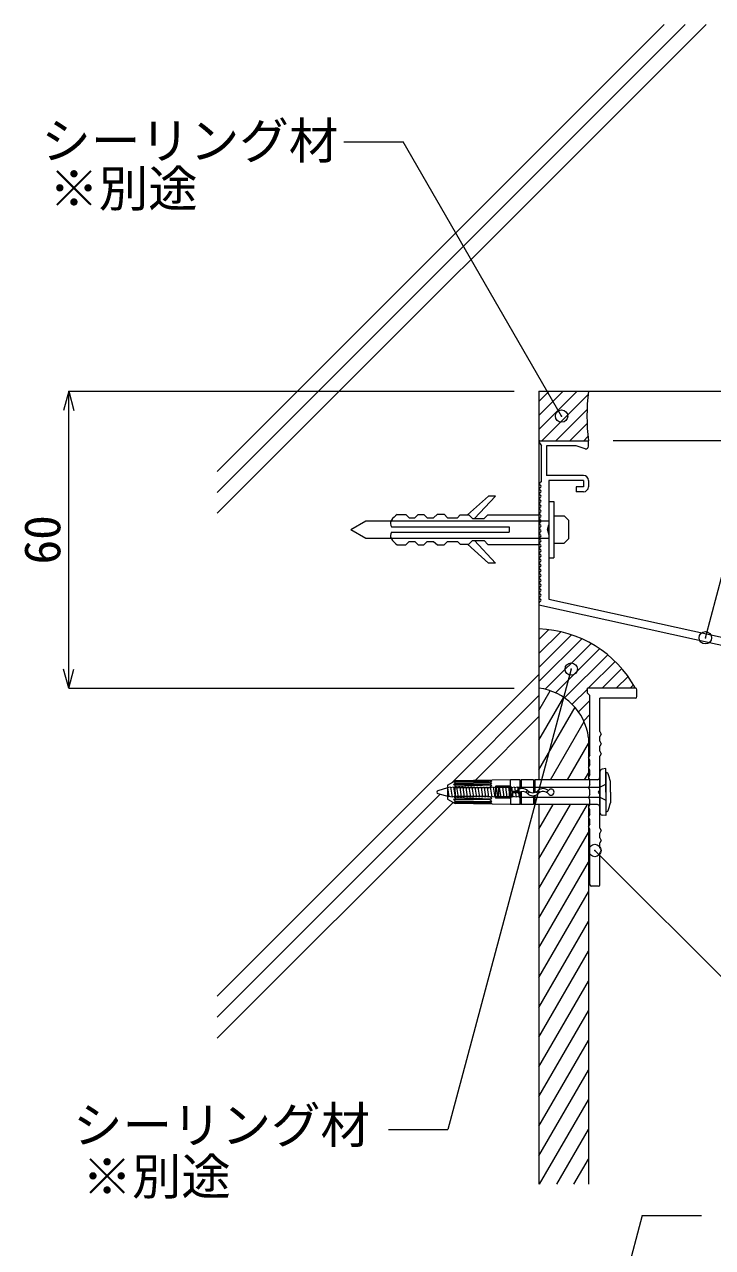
# Model space of a CAD drawing. Units: millimetres at full size, sheet at 1:5; details may follow other scales. Extents: x -675 to 675, y -471 to 460.
# Drawn here: x 157.1 to 296.1, y 78.2 to 325.4 of the extents above; entities that cross this region are included whole.
import ezdxf
from ezdxf.enums import TextEntityAlignment as Align

# ---------------------------------------------------------------- set-up
doc = ezdxf.new("R2010")
doc.units = ezdxf.units.MM
doc.header["$LTSCALE"] = 5
doc.header["$PDMODE"] = 32
doc.header["$PDSIZE"] = 2.5
doc.layers.add('1-0_芯・寸法線', color=7, linetype='Continuous', lineweight=18)
doc.styles.add('ＭＳ ゴシック', font='')
doc.styles.get('ＭＳ ゴシック').set_extended_font_data('MS Gothic')

msp = doc.modelspace()

# ---------------------------------------------------------------- linework, layer by layer
at = {"layer": '1-0_芯・寸法線'}
for p, q in [((196.04, 226.566), (294.829, 325.355)), ((196.04, 230.808), (290.587, 325.355)), ((196.04, 235.051), (286.344, 325.355)), ((221.615, 301.649), (233.615, 301.649)), ((265.615, 246.222), (233.615, 301.649)), ((166.04, 251.222), (165.005, 247.359)), ((166.04, 251.222), (167.075, 247.359)), ((166.04, 251.222), (256.04, 251.222)), ((166.04, 191.222), (166.04, 251.222)), ((261.04, 251.222), (301.076, 251.222)), ((261.04, 243.483), (268.78, 251.222)), ((261.04, 246.311), (265.951, 251.222)), ((261.04, 249.139), (263.123, 251.222)), ((261.04, 251.222), (261.04, 172.722)), ((261.608, 241.222), (270.967, 250.581)), ((264.437, 241.222), (270.76, 247.546)), ((267.265, 241.222), (270.766, 244.723)), ((261.04, 241.033), (261.54, 240.222)), ((261.24, 241.222), (271.04, 241.222)), ((261.54, 233.098), (261.54, 240.222)), ((262.54, 240.222), (262.54, 234.222)), ((268.54, 240.222), (262.54, 240.222)), ((270.387, 239.631), (268.54, 240.222)), ((270.093, 241.222), (270.945, 242.075)), ((271.04, 241.222), (271.04, 241.222)), ((271.04, 240.107), (271.04, 241.222)), ((431.478, 241.222), (276.04, 241.222)), ((261.481, 232.957), (261.181, 232.656)), ((261.181, 232.374), (261.398, 232.156)), ((270.04, 234.222), (262.54, 234.222)), ((263.04, 233.222), (263.04, 224.223)), ((270.04, 233.222), (263.04, 233.222)), ((271.04, 233.222), (271.04, 231.922)), ((261.398, 231.874), (261.181, 231.656)), ((261.181, 231.374), (261.398, 231.156)), ((261.398, 230.874), (261.181, 230.656)), ((261.181, 230.374), (261.398, 230.156)), ((261.398, 229.874), (261.181, 229.656)), ((270.04, 230.922), (268.54, 230.922)), ((261.181, 229.374), (261.398, 229.156)), ((261.398, 228.874), (261.181, 228.656)), ((261.181, 228.374), (261.398, 228.156)), ((261.398, 227.874), (261.181, 227.656)), ((263.04, 228.961), (263.04, 217.599)), ((263.04, 228.961), (264.017, 228.961)), ((264.017, 228.961), (264.017, 217.599)), ((236.612, 226.351), (237.799, 226.351)), ((240.519, 226.376), (241.871, 226.376)), ((250.707, 226.28), (261.04, 226.28)), ((261.04, 226.28), (261.04, 220.28)), ((261.181, 227.374), (261.398, 227.156)), ((261.398, 226.874), (261.181, 226.656)), ((261.181, 226.374), (261.398, 226.156)), ((261.398, 225.874), (261.181, 225.656)), ((261.181, 225.374), (261.398, 225.156)), ((267.016, 225.163), (267.016, 221.397)), ((231.268, 223.818), (255.034, 223.818)), ((231.268, 222.742), (255.034, 222.742)), ((255.034, 223.818), (255.034, 222.742)), ((261.398, 224.874), (261.181, 224.656)), ((261.181, 224.374), (261.398, 224.156)), ((261.398, 223.874), (261.181, 223.656)), ((261.181, 223.374), (261.398, 223.156)), ((261.398, 222.874), (261.181, 222.656)), ((262.757, 223.28), (263.04, 224.223)), ((236.612, 220.209), (237.799, 220.209)), ((240.519, 220.184), (241.871, 220.184)), ((250.707, 220.28), (261.04, 220.28)), ((261.181, 222.374), (261.398, 222.156)), ((261.398, 221.874), (261.181, 221.656)), ((261.181, 221.374), (261.398, 221.156)), ((261.398, 220.874), (261.181, 220.656)), ((261.181, 220.374), (261.398, 220.156)), ((261.398, 219.874), (261.181, 219.656)), ((261.181, 219.374), (261.398, 219.156)), ((261.398, 218.874), (261.181, 218.656)), ((261.181, 218.374), (261.398, 218.156)), ((261.398, 217.874), (261.181, 217.656)), ((263.04, 217.599), (264.017, 217.599)), ((294.659, 201.423), (299.267, 218.62)), ((261.181, 217.374), (261.398, 217.156)), ((261.398, 216.874), (261.181, 216.656)), ((261.181, 216.374), (261.398, 216.156)), ((261.398, 215.874), (261.181, 215.656)), ((261.181, 215.374), (261.398, 215.156)), ((261.398, 214.874), (261.181, 214.656)), ((261.181, 214.374), (261.398, 214.156)), ((261.398, 213.874), (261.181, 213.656)), ((261.181, 213.374), (261.398, 213.156)), ((261.398, 212.874), (261.181, 212.656)), ((261.181, 212.374), (261.398, 212.156)), ((261.398, 211.874), (261.181, 211.656)), ((261.181, 211.374), (261.398, 211.156)), ((261.398, 210.874), (261.181, 210.656)), ((261.181, 210.374), (261.398, 210.156)), ((261.039, 208.515), (261.039, 208.515)), ((261.04, 208.432), (261.04, 208.015)), ((307.255, 197.821), (261.04, 208.015)), ((261.098, 208.574), (261.398, 208.874)), ((261.398, 209.874), (261.181, 209.656)), ((261.181, 209.374), (261.398, 209.156)), ((263.04, 209.222), (331.04, 194.222)), ((261.04, 201.056), (263.045, 203.061)), ((261.04, 198.228), (265.446, 202.634)), ((261.04, 195.399), (267.647, 202.007)), ((261.04, 192.571), (269.679, 201.21)), ((262.302, 191.004), (271.561, 200.263)), ((264.416, 190.29), (273.306, 199.18)), ((266.222, 189.267), (274.923, 197.969)), ((271.005, 191.222), (276.416, 196.633)), ((166.04, 191.222), (165.005, 195.086)), ((166.04, 191.222), (167.075, 195.086)), ((196.04, 128.985), (261.04, 193.985)), ((267.564, 195.1), (242.638, 102.072)), ((273.834, 191.222), (277.788, 195.176)), ((276.662, 191.222), (279.036, 193.597)), ((166.04, 191.222), (256.04, 191.222)), ((261.04, 186.737), (263.335, 190.713)), ((267.764, 187.982), (270.842, 191.059)), ((280.542, 191.222), (270.842, 191.222)), ((270.842, 190.222), (270.842, 191.222)), ((279.49, 191.222), (280.158, 191.89)), ((280.842, 189.522), (280.842, 190.922)), ((243.435, 172.138), (261.04, 189.742)), ((261.04, 180.737), (266.037, 189.393)), ((269.056, 186.445), (271.342, 188.731)), ((270.842, 190.222), (271.342, 189.722)), ((271.342, 177.723), (271.342, 189.722)), ((280.542, 189.222), (273.336, 189.222)), ((273.336, 182.473), (273.336, 189.222)), ((248.135, 172.595), (261.04, 185.5)), ((261.04, 174.737), (268.334, 187.371)), ((270.086, 184.646), (271.342, 185.902)), ((263.341, 172.722), (270.147, 184.511)), ((270.808, 182.54), (270.842, 182.574)), ((271.04, 181.222), (271.04, 172.722)), ((273.336, 180.494), (273.336, 181.472)), ((266.805, 172.722), (271.04, 180.057)), ((273.336, 178.475), (273.336, 179.494)), ((271.342, 177.723), (271.04, 177.219)), ((271.342, 176.707), (271.04, 177.219)), ((271.342, 175.71), (271.04, 175.207)), ((271.342, 175.71), (271.342, 176.707)), ((273.336, 170.722), (273.336, 177.475)), ((270.269, 172.722), (271.04, 174.057)), ((271.342, 174.694), (271.04, 175.207)), ((271.342, 173.712), (271.04, 173.209)), ((271.342, 172.696), (271.04, 173.209)), ((271.342, 173.712), (271.342, 174.694)), ((273.336, 174.253), (273.336, 166.191)), ((274.567, 174.972), (273.785, 174.884)), ((274.567, 170.222), (274.567, 174.972)), ((274.567, 174.167), (274.567, 166.277)), ((242.586, 171.112), (240.615, 170.516)), ((242.567, 171.629), (244.093, 172.524)), ((242.567, 171.629), (242.567, 168.816)), ((243.182, 171.237), (242.586, 171.112)), ((242.586, 171.112), (242.855, 169.332)), ((243.182, 171.237), (243.49, 169.207)), ((243.797, 171.237), (243.201, 171.112)), ((244.093, 171.967), (243.786, 171.722)), ((250.911, 171.722), (243.786, 171.722)), ((243.797, 171.237), (244.105, 169.207)), ((244.413, 171.237), (243.816, 171.112)), ((244.093, 172.351), (243.891, 172.222)), ((250.984, 172.222), (243.891, 172.222)), ((244.093, 171.361), (243.891, 171.097)), ((250.885, 171.097), (243.891, 171.097)), ((255.305, 172.722), (244.093, 172.524)), ((244.093, 172.351), (244.093, 172.524)), ((251.49, 172.492), (244.093, 172.351)), ((244.093, 171.967), (244.093, 172.222)), ((244.093, 171.967), (251.49, 172.136)), ((244.093, 171.361), (244.093, 171.722)), ((251.49, 171.607), (244.093, 171.361)), ((244.093, 170.222), (244.093, 171.097)), ((244.413, 171.237), (244.72, 169.207)), ((245.028, 171.237), (244.432, 171.112)), ((245.028, 171.237), (245.336, 169.207)), ((245.644, 171.237), (245.047, 171.112)), ((245.644, 171.237), (245.951, 169.207)), ((246.259, 171.237), (245.662, 171.112)), ((246.259, 171.237), (246.567, 169.207)), ((246.874, 171.237), (246.278, 171.112)), ((246.874, 171.237), (247.182, 169.207)), ((247.49, 171.237), (246.893, 171.112)), ((247.49, 171.237), (247.797, 169.207)), ((248.105, 171.237), (247.509, 171.112)), ((248.105, 171.237), (248.413, 169.207)), ((248.72, 171.237), (248.124, 171.112)), ((248.72, 171.237), (249.028, 169.207)), ((249.336, 171.237), (248.739, 171.112)), ((249.336, 171.237), (249.644, 169.207)), ((249.951, 171.237), (249.355, 171.112)), ((249.951, 171.237), (250.259, 169.207)), ((249.951, 171.237), (250.259, 169.207)), ((250.567, 171.237), (249.97, 171.112)), ((250.567, 171.237), (250.874, 169.207)), ((251.182, 171.237), (250.586, 171.112)), ((251.182, 171.237), (251.49, 169.207)), ((251.797, 171.237), (251.201, 171.112)), ((251.797, 171.237), (252.105, 169.207)), ((252.413, 171.237), (251.816, 171.112)), ((252.228, 171.285), (252.228, 169.16)), ((255.059, 171.41), (252.351, 171.41)), ((255.059, 171.16), (252.351, 171.16)), ((252.413, 171.237), (252.72, 169.207)), ((253.028, 171.237), (252.432, 171.112)), ((252.841, 171.16), (252.841, 169.285)), ((253.028, 171.237), (253.336, 169.207)), ((253.644, 171.237), (253.047, 171.112)), ((253.644, 171.237), (253.951, 169.207)), ((254.259, 171.237), (253.662, 171.112)), ((254.259, 171.237), (254.567, 169.207)), ((254.874, 171.237), (254.278, 171.112)), ((254.874, 171.237), (255.182, 169.207)), ((255.49, 171.237), (254.893, 171.112)), ((255.003, 171.16), (255.003, 169.285)), ((257.198, 172.722), (255.305, 172.722)), ((255.305, 171.343), (255.305, 172.722)), ((255.305, 170.91), (255.305, 169.535)), ((255.49, 171.237), (255.797, 169.207)), ((255.49, 171.237), (255.797, 169.207)), ((255.49, 171.237), (255.797, 169.207)), ((256.105, 171.237), (255.509, 171.112)), ((255.551, 170.91), (255.551, 170.597)), ((256.105, 171.237), (256.413, 169.207)), ((256.72, 171.237), (256.124, 171.112)), ((256.72, 171.237), (273.336, 171.237)), ((256.72, 171.237), (257.028, 169.207)), ((257.028, 169.21), (257.028, 171.237)), ((257.198, 172.722), (257.198, 170.859)), ((259.906, 172.722), (257.473, 172.722)), ((257.473, 172.722), (257.473, 170.925)), ((259.906, 172.722), (259.906, 170.101)), ((272.844, 172.722), (260.181, 172.722)), ((260.181, 172.722), (260.181, 170.147)), ((271.342, 171.698), (271.04, 171.195)), ((271.342, 170.682), (271.04, 171.195)), ((271.342, 171.698), (271.342, 172.696)), ((271.342, 169.716), (271.342, 170.682)), ((273.336, 171.237), (274.567, 171.862)), ((275.49, 170.222), (275.49, 172.354)), ((196.04, 124.742), (241.098, 169.8)), ((196.04, 120.5), (243.695, 168.155)), ((240.615, 169.929), (242.855, 169.332)), ((242.567, 168.816), (244.093, 167.921)), ((243.49, 169.207), (242.855, 169.332)), ((244.105, 169.21), (243.471, 169.332)), ((244.093, 168.477), (243.786, 168.722)), ((250.911, 168.722), (243.786, 168.722)), ((244.093, 169.084), (243.891, 169.347)), ((250.885, 169.347), (243.891, 169.347)), ((244.093, 168.094), (243.891, 168.222)), ((250.984, 168.222), (243.891, 168.222)), ((244.72, 169.21), (244.086, 169.332)), ((244.093, 170.222), (244.093, 169.347)), ((251.49, 168.838), (244.093, 169.084)), ((244.093, 169.084), (244.093, 168.722)), ((244.093, 168.477), (244.093, 168.222)), ((244.093, 168.477), (251.49, 168.309)), ((244.093, 168.094), (244.093, 167.921)), ((251.49, 167.953), (244.093, 168.094)), ((245.335, 169.21), (244.702, 169.332)), ((245.951, 169.21), (245.317, 169.332)), ((246.566, 169.21), (245.932, 169.332)), ((247.182, 169.21), (246.548, 169.332)), ((247.797, 169.21), (247.163, 169.332)), ((248.412, 169.21), (247.778, 169.332)), ((249.028, 169.21), (248.394, 169.332)), ((249.643, 169.21), (249.009, 169.332)), ((250.258, 169.21), (249.625, 169.332)), ((250.258, 169.21), (249.625, 169.332)), ((250.874, 169.21), (250.24, 169.332)), ((251.489, 169.21), (250.855, 169.332)), ((252.105, 169.21), (251.471, 169.332)), ((252.72, 169.21), (252.086, 169.332)), ((255.059, 169.285), (252.351, 169.285)), ((255.059, 169.035), (252.351, 169.035)), ((253.335, 169.21), (252.702, 169.332)), ((253.951, 169.21), (253.317, 169.332)), ((254.566, 169.21), (253.932, 169.332)), ((255.182, 169.21), (254.548, 169.332)), ((255.797, 169.21), (255.163, 169.332)), ((255.797, 169.21), (255.163, 169.332)), ((255.797, 169.21), (255.163, 169.332)), ((255.305, 169.102), (255.305, 167.722)), ((255.551, 169.847), (255.551, 169.535)), ((256.412, 169.21), (255.778, 169.332)), ((256.812, 170.347), (255.797, 170.347)), ((256.812, 170.097), (255.797, 170.097)), ((256.105, 170.347), (256.105, 170.097)), ((257.028, 169.21), (256.394, 169.332)), ((257.028, 169.207), (273.336, 169.207)), ((257.198, 170.258), (257.198, 167.722)), ((257.473, 170.33), (257.473, 167.722)), ((259.906, 169.507), (259.906, 167.722)), ((260.181, 169.55), (260.181, 167.722)), ((271.342, 169.716), (271.04, 169.213)), ((271.342, 168.7), (271.04, 169.213)), ((271.342, 167.718), (271.342, 168.7)), ((273.336, 162.965), (273.336, 169.722)), ((274.567, 170.222), (274.567, 165.472)), ((275.49, 170.222), (275.49, 168.09)), ((255.305, 167.722), (244.093, 167.921)), ((257.198, 167.722), (255.305, 167.722)), ((259.906, 167.722), (257.473, 167.722)), ((272.844, 167.722), (260.181, 167.722)), ((261.04, 162.737), (263.918, 167.722)), ((261.04, 156.737), (267.382, 167.722)), ((261.04, 150.737), (270.846, 167.722)), ((261.04, 167.722), (261.04, 90.983)), ((271.04, 167.722), (271.04, 90.983)), ((271.342, 167.718), (271.04, 167.215)), ((271.342, 166.702), (271.04, 167.215)), ((271.342, 165.72), (271.04, 165.217)), ((271.342, 165.72), (271.342, 166.702)), ((271.342, 164.704), (271.04, 165.217)), ((271.342, 163.738), (271.04, 163.235)), ((271.342, 162.722), (271.04, 163.235)), ((271.342, 163.738), (271.342, 164.704)), ((274.567, 165.472), (273.785, 165.56)), ((261.04, 144.737), (271.04, 162.057)), ((271.342, 151.522), (271.342, 162.722)), ((273.336, 160.968), (273.336, 161.965)), ((272.339, 158.429), (309.377, 121.39)), ((273.336, 158.959), (273.336, 159.968)), ((261.04, 138.737), (271.04, 156.057)), ((273.336, 151.522), (273.336, 157.959)), ((273.036, 151.222), (271.642, 151.222)), ((261.04, 132.737), (271.04, 150.057)), ((261.04, 126.737), (271.04, 144.057)), ((261.04, 120.737), (271.04, 138.057)), ((261.04, 114.737), (271.04, 132.057)), ((261.04, 108.737), (271.04, 126.057)), ((261.04, 102.737), (271.04, 120.057)), ((261.04, 96.737), (271.04, 114.057)), ((261.182, 90.983), (271.04, 108.057)), ((230.638, 102.072), (242.638, 102.072)), ((264.646, 90.983), (271.04, 102.057)), ((268.11, 90.983), (271.04, 96.057)), ((281.911, 84.698), (266.04, 25.465)), ((281.911, 84.698), (293.911, 84.698))]:
    msp.add_line(p, q, dxfattribs=at)
for points in [[(270.04, 233.222), (270.04, 231.922), (268.54, 231.922), (268.54, 230.922)], [(247.986, 225.511), (252.241, 230.047), (250.847, 230.047), (246.608, 226.244)], [(223.04, 223.28), (226.071, 225.03), (263.04, 225.03)], [(232.424, 226.335), (234.152, 226.335), (234.799, 225.687)], [(234.799, 225.687), (235.949, 225.687), (236.612, 226.351)], [(237.799, 226.351), (238.458, 225.687), (239.763, 225.687), (240.519, 226.376)], [(241.871, 226.376), (242.561, 225.687), (244.567, 225.687), (245.126, 226.244)], [(245.126, 226.244), (246.905, 226.244), (247.636, 225.511), (249.939, 225.511), (250.707, 226.28)], [(264.017, 226.035), (266.144, 226.035), (267.016, 225.163)], [(223.04, 223.28), (226.071, 221.53), (263.04, 221.53)], [(262.757, 223.165), (263.04, 222.223), (263.04, 209.222)], [(232.424, 220.225), (234.152, 220.225), (234.799, 220.873)], [(234.799, 220.873), (235.949, 220.873), (236.612, 220.209)], [(237.799, 220.209), (238.458, 220.873), (239.763, 220.873), (240.519, 220.184)], [(241.871, 220.184), (242.561, 220.873), (244.567, 220.873), (245.126, 220.316)], [(245.126, 220.316), (246.905, 220.316), (247.636, 221.049), (249.939, 221.049), (250.707, 220.28)], [(247.986, 221.049), (252.241, 216.513), (250.847, 216.513), (246.608, 220.316)], [(264.017, 220.525), (266.144, 220.525), (267.016, 221.397)], [(273.336, 182.473), (273.636, 181.972), (273.336, 181.472)], [(273.336, 180.494), (273.636, 179.994), (273.336, 179.494)], [(273.336, 178.475), (273.636, 177.975), (273.336, 177.475)], [(273.336, 170.722), (273.036, 170.222), (273.336, 169.722)], [(273.336, 171.237), (273.336, 169.207), (274.567, 168.582)], [(273.336, 162.965), (273.636, 162.465), (273.336, 161.965)], [(273.336, 160.968), (273.636, 160.468), (273.336, 159.968)], [(273.336, 158.959), (273.636, 158.459), (273.336, 157.959)]]:
    msp.add_lwpolyline(points, dxfattribs=at)
for centre, radius, start, end in [((312.444, 246.222), 41.705, 173.1143, 186.88567), ((261.24, 241.022), 0.2, 90, 176.9357), ((270.54, 240.107), 0.5, 252.25525, 0), ((261.322, 232.515), 0.2, 135, 225), ((261.34, 233.098), 0.2, 315, 0), ((270.04, 233.222), 1, 0, 90), ((270.04, 233.222), 1, 0, 90), ((261.322, 231.515), 0.2, 135, 225), ((261.322, 230.515), 0.2, 135, 225), ((261.256, 232.015), 0.2, 315, 45), ((261.256, 231.015), 0.2, 315, 45), ((261.256, 230.015), 0.2, 315, 45), ((270.04, 231.922), 1, 270, 0), ((270.04, 231.922), 1, 270, 0), ((261.322, 229.515), 0.2, 135, 225), ((261.322, 228.515), 0.2, 135, 225), ((261.322, 227.515), 0.2, 135, 225), ((261.256, 229.015), 0.2, 315, 45), ((261.256, 228.015), 0.2, 315, 45), ((232.226, 224.517), 1.187, 147.63371, 216.10756), ((234.633, 222.894), 4.089, 122.69021, 146.46874), ((261.322, 226.515), 0.2, 135, 225), ((261.322, 225.515), 0.2, 135, 225), ((261.256, 227.015), 0.2, 315, 45), ((261.256, 226.015), 0.2, 315, 45), ((261.256, 225.015), 0.2, 315, 45), ((232.226, 222.043), 1.187, 143.89244, 212.36629), ((261.322, 224.515), 0.2, 135, 225), ((261.322, 223.515), 0.2, 135, 225), ((261.322, 222.515), 0.2, 135, 225), ((261.256, 224.015), 0.2, 315, 45), ((261.256, 223.015), 0.2, 315, 45), ((262.948, 223.223), 0.2, 163.30098, 196.69902), ((234.633, 223.666), 4.089, 213.53126, 237.30979), ((261.322, 221.515), 0.2, 135, 225), ((261.322, 220.515), 0.2, 135, 225), ((261.256, 222.015), 0.2, 315, 45), ((261.256, 221.015), 0.2, 315, 45), ((261.256, 220.015), 0.2, 315, 45), ((261.322, 219.515), 0.2, 135, 225), ((261.322, 218.515), 0.2, 135, 225), ((261.322, 217.515), 0.2, 135, 225), ((261.256, 219.015), 0.2, 315, 45), ((261.256, 218.015), 0.2, 315, 45), ((261.322, 216.515), 0.2, 135, 225), ((261.322, 215.515), 0.2, 135, 225), ((261.256, 217.015), 0.2, 315, 45), ((261.256, 216.015), 0.2, 315, 45), ((261.256, 215.015), 0.2, 315, 45), ((261.322, 214.515), 0.2, 135, 225), ((261.322, 213.515), 0.2, 135, 225), ((261.322, 212.515), 0.2, 135, 225), ((261.256, 214.015), 0.2, 315, 45), ((261.256, 213.015), 0.2, 315, 45), ((261.322, 211.515), 0.2, 135, 225), ((261.322, 210.515), 0.2, 135, 225), ((261.256, 212.015), 0.2, 315, 45), ((261.256, 211.015), 0.2, 315, 45), ((261.256, 210.015), 0.2, 315, 45), ((261.24, 208.432), 0.2, 135, 180), ((261.322, 209.515), 0.2, 135, 225), ((261.256, 209.015), 0.2, 315, 45), ((260.178, 179.975), 23.264, 28.91375, 87.87601), ((259.734, 179.917), 11.381, 6.58685, 83.41315), ((280.542, 190.922), 0.3, 0, 90), ((280.542, 189.522), 0.3, 270, 0), ((271.642, 151.522), 0.3, 180, 270), ((273.036, 151.522), 0.3, 270, 0)]:
    msp.add_arc(centre, radius, start, end, dxfattribs=at)
for centre, major_axis, ratio, start_param, end_param in [((272.844, 173.222), (0, 0.5), 0.984615, 3.1415924, 4.712389), ((273.828, 174.253), (0, 0.633), 0.777328, 0.0872665, 1.5707963), ((274.657, 173.668), (0, 0.513), 0.777328, 5.1964622, 6.5129023), ((269.563, 170.222), (0, 7.917), 0.777328, 4.9850364, 5.1964622), ((250.885, 171.722), (0, 0.625), 0.984615, 3.1415686, 4.5262609), ((250.911, 172.347), (0, 0.625), 0.984615, 3.1415835, 4.3668211), ((250.984, 172.847), (0, 0.625), 0.984615, 3.1415926, 4.1068198), ((252.351, 171.285), (0, 0.125), 0.984615, 6.2831853, 9.424778), ((255.059, 170.91), (0, 0.5), 0.984615, 4.712389, 6.2831853), ((255.059, 170.91), (0, 0.25), 0.984615, 4.712389, 6.2831853), ((255.797, 170.597), (0, 0.25), 0.984615, 1.5707963, 3.1415927), ((257.7, 169.316), (0, 1.625), 0.984615, 5.5303847, 7.1016632), ((257.336, 172.847), (0, 0.188), 0.984615, 2.300524, 3.9826613), ((259.803, 169.316), (0, 1.625), 0.984615, 0.7170457, 0.7692857), ((260.044, 172.847), (0, 0.188), 0.984615, 2.300524, 3.9826613), ((261.906, 169.316), (0, 1.625), 0.984615, 5.5643851, 7.0359859), ((259.803, 169.316), (0, 1.625), 0.984615, 5.5307109, 5.5661396), ((261.906, 171.597), (0, 1.5), 0.984615, 3.5527305, 3.9323051), ((263.49, 170.222), (0, 0.625), 0.984615, 2.1381187, 7.3225704), ((240.72, 170.222), (0, 0.312), 0.984615, 0.3490659, 2.7925268), ((250.885, 168.722), (0, 0.625), 0.984615, 4.8985171, 6.2832094), ((250.911, 168.097), (0, 0.625), 0.984615, 5.0579569, 6.2831945), ((250.984, 167.597), (0, 0.625), 0.984615, 5.3179582, 6.2831853), ((252.351, 169.16), (0, 0.125), 0.984615, 6.2831853, 7.8539816), ((252.351, 169.16), (0, 0.125), 0.984615, 1.5707963, 3.1415927), ((255.059, 169.535), (0, 0.25), 0.984615, 3.1415927, 4.712389), ((255.059, 169.535), (0, 0.5), 0.984615, 3.1415927, 4.712389), ((255.797, 169.847), (0, 0.25), 0.984615, 6.2831853, 7.8539816), ((256.352, 170.597), (0, 0.25), 0.984615, 3.1415926, 3.9600705), ((256.812, 170.097), (0, 0.25), 0.984615, 5.7420858, 6.2831853), ((256.812, 170.347), (0, 0.25), 0.984615, 3.1415927, 3.6826922), ((257.7, 168.847), (0, 1.5), 0.984615, 5.5303611, 6.8242848), ((257.7, 171.597), (0, 1.5), 0.984615, 2.6004931, 2.7304548), ((257.7, 171.597), (0, 1.5), 0.984615, 3.5527305, 3.8761483), ((259.803, 171.129), (0, 1.625), 0.984615, 2.3894412, 3.8937441), ((257.7, 171.129), (0, 1.625), 0.984615, 3.8586383, 3.9659091), ((259.803, 171.597), (0, 1.5), 0.984615, 2.3894717, 3.8937136), ((259.803, 168.847), (0, 1.5), 0.984615, 0.4111379, 0.6797399), ((259.803, 168.847), (0, 1.5), 0.984615, 5.5307109, 5.8720474), ((261.906, 171.129), (0, 1.625), 0.984615, 2.3891183, 2.424547), ((261.906, 168.847), (0, 1.5), 0.984615, 5.4776983, 7.0360095), ((261.906, 171.597), (0, 1.5), 0.984615, 2.3887684, 2.7304548), ((269.563, 170.222), (0, 7.917), 0.777328, 4.2283158, 4.4397415), ((257.336, 167.597), (0, 0.188), 0.984615, 5.4421166, 7.124254), ((260.044, 167.597), (0, 0.188), 0.984615, 5.4421166, 7.124254), ((272.844, 167.222), (0, 0.5), 0.984615, 4.712389, 6.2831856), ((273.828, 166.191), (0, 0.633), 0.777328, 1.5707963, 3.0543262), ((274.657, 166.777), (0, 0.513), 0.777328, 2.9118756, 4.2283158)]:
    msp.add_ellipse(centre, major_axis=major_axis, ratio=ratio, start_param=start_param, end_param=end_param, dxfattribs=at)
for p in [(265.615, 246.222), (294.659, 201.423), (267.564, 195.1), (272.339, 158.429)]:
    msp.add_point(p, dxfattribs=at)

# ---------------------------------------------------------------- texts
at = {"layer": '1-0_芯・寸法線', "style": 'ＭＳ ゴシック'}
for s, p in [('シーリング材', (160.505, 296.003)), ('※別途', (162.097, 286.338)), ('シーリング材', (166.916, 97.088)), ('※別途', (168.792, 86.684))]:
    msp.add_text(s, height=7.331, dxfattribs=at).set_placement(p, align=Align.BOTTOM_LEFT)
msp.add_text('60', height=7.331, rotation=90, dxfattribs=at).set_placement((166.54, 216.222), align=Align.BOTTOM_LEFT)

doc.saveas('drawing.dxf')
